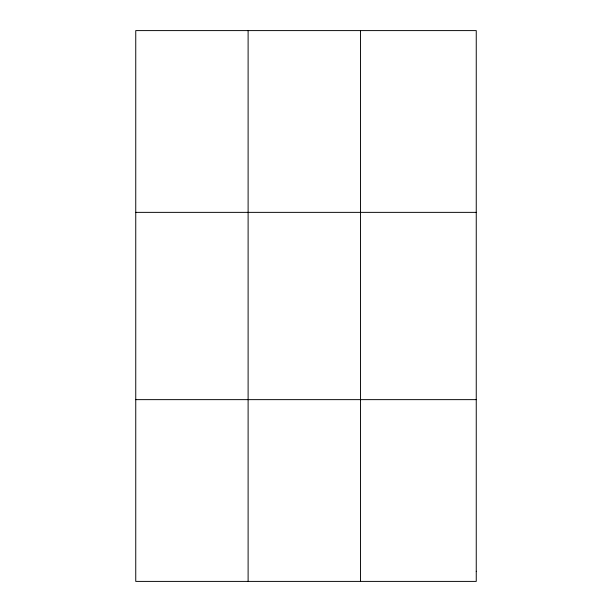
<?xml version="1.0" encoding="UTF-8"?>
<svg xmlns="http://www.w3.org/2000/svg" width="612" height="612" viewBox="0 0 612 612"><rect width="100%" height="100%" fill="white"/><g stroke="black" fill="none" stroke-linecap="round" stroke-linejoin="round"><path stroke-width="0.92" d="M248.112 30.6L248.112 581.4M360.483 30.6L360.483 581.4M135.749 212.364L476.251 212.364M135.749 399.636L476.251 399.636M476.251 571.302L476.251 581.4L135.749 581.4L135.749 30.6L476.251 30.6L476.251 571.302"/></g></svg>
